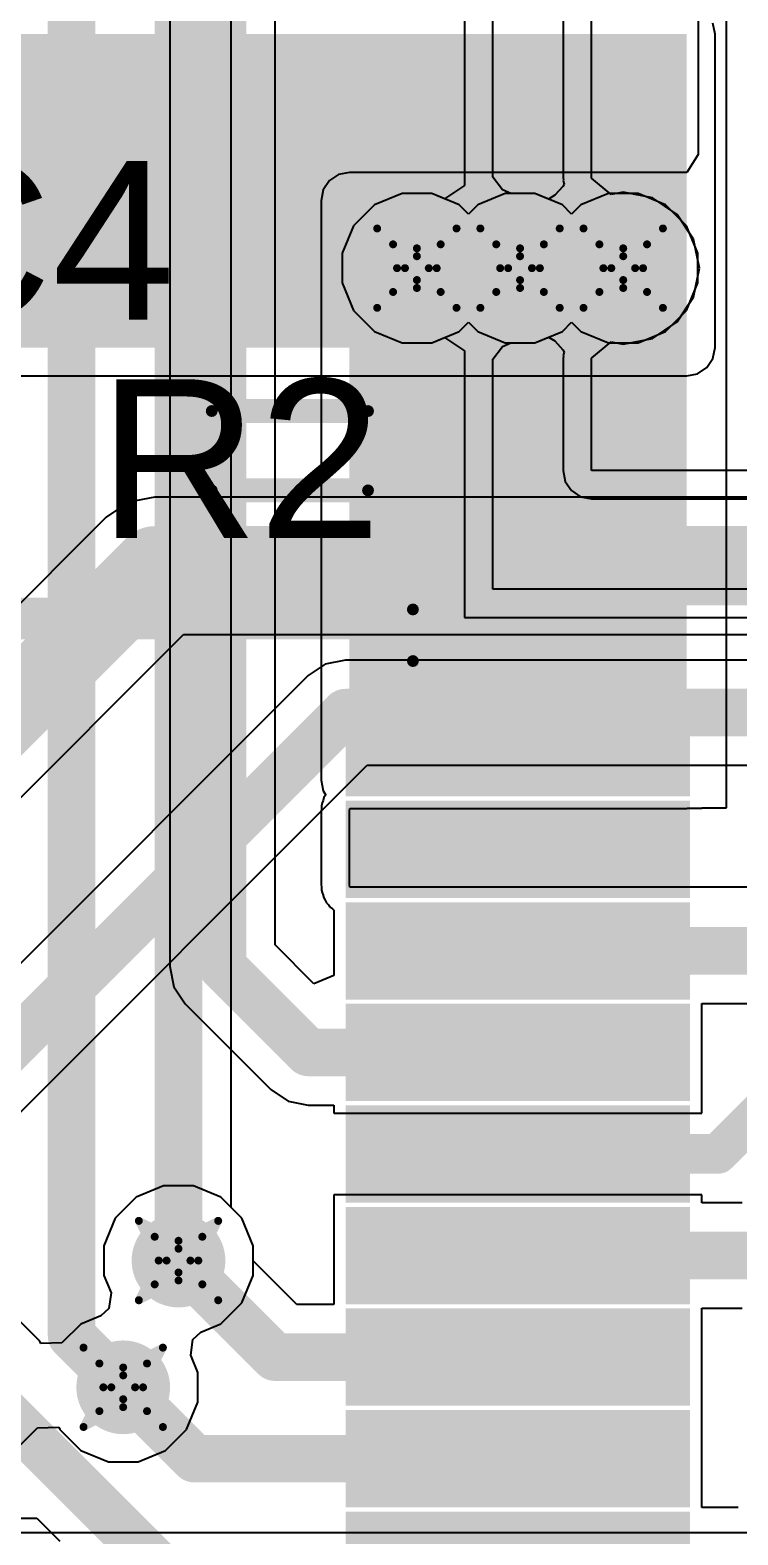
# Model space of a CAD drawing. Header units: inches. Extents: x 0 to 13.9, y -0.2 to 3.4.
# Drawn here: x 2.7245 to 2.9029, y 1.4668 to 1.846 of the extents above; entities that cross this region are included whole.
import ezdxf

# ---------------------------------------------------------------- set-up
doc = ezdxf.new("R2010")
doc.units = ezdxf.units.IN
doc.header["$MEASUREMENT"] = 0
for name, color, linetype in [('Bottom Layer', 5, 'Continuous'), ('Drill Drawing', 1, 'Continuous'), ('Layer 1', 16, 'Continuous'), ('Layer 2', 76, 'Continuous'), ('Mechanical 4', 56, 'Continuous'), ('Pad Holes', 156, 'Continuous'), ('Top Layer', 1, 'Continuous'), ('Top Overlay', 2, 'Continuous'), ('Top Paste', 8, 'Continuous'), ('Top Solder', 216, 'Continuous'), ('Via Holes', 16, 'Continuous')]:
    doc.layers.add(name, color=color, linetype=linetype)
doc.styles.add('Arial', font='', dxfattribs={"height": 0.2})
doc.styles.get('Arial').set_extended_font_data('Arial')

msp = doc.modelspace()

# ---------------------------------------------------------------- hatches: boundary and pattern name
at = {"layer": 'Bottom Layer'}
h = msp.add_hatch(color=5, dxfattribs=at)
edge = h.paths.add_edge_path()
edge.add_arc((2.822, 1.786), 0.01181, 0, 360)
h = msp.add_hatch(color=5, dxfattribs=at)
edge = h.paths.add_edge_path()
edge.add_arc((2.848, 1.786), 0.01181, 0, 360)
h = msp.add_hatch(color=5, dxfattribs=at)
edge = h.paths.add_edge_path()
edge.add_arc((2.874, 1.786), 0.01181, 0, 360)
h = msp.add_hatch(color=5, dxfattribs=at)
edge = h.paths.add_edge_path()
edge.add_arc((2.76193, 1.53594), 0.01181, 0, 360)
h = msp.add_hatch(color=5, dxfattribs=at)
edge = h.paths.add_edge_path()
edge.add_arc((2.748, 1.504), 0.01181, 0, 360)
at = {"layer": 'Layer 1'}
msp.add_hatch(color=16, dxfattribs=at).paths.add_polyline_path([(2.52044, 1.766), (2.89, 1.766), (2.89, 1.845), (2.52044, 1.845)])
h = msp.add_hatch(color=16, dxfattribs=at)
edge = h.paths.add_edge_path()
edge.add_arc((2.822, 1.786), 0.01181, 0, 360)
h = msp.add_hatch(color=16, dxfattribs=at)
edge = h.paths.add_edge_path()
edge.add_arc((2.848, 1.786), 0.01181, 0, 360)
h = msp.add_hatch(color=16, dxfattribs=at)
edge = h.paths.add_edge_path()
edge.add_arc((2.874, 1.786), 0.01181, 0, 360)
h = msp.add_hatch(color=16, dxfattribs=at)
edge = h.paths.add_edge_path()
edge.add_arc((2.76193, 1.53594), 0.01181, 0, 360)
h = msp.add_hatch(color=16, dxfattribs=at)
edge = h.paths.add_edge_path()
edge.add_arc((2.748, 1.504), 0.01181, 0, 360)
at = {"layer": 'Layer 2'}
h = msp.add_hatch(color=76, dxfattribs=at)
edge = h.paths.add_edge_path()
edge.add_arc((2.822, 1.786), 0.01181, 0, 360)
h = msp.add_hatch(color=76, dxfattribs=at)
edge = h.paths.add_edge_path()
edge.add_arc((2.848, 1.786), 0.01181, 0, 360)
h = msp.add_hatch(color=76, dxfattribs=at)
edge = h.paths.add_edge_path()
edge.add_arc((2.874, 1.786), 0.01181, 0, 360)
h = msp.add_hatch(color=76, dxfattribs=at)
edge = h.paths.add_edge_path()
edge.add_arc((2.76193, 1.53594), 0.01181, 0, 360)
h = msp.add_hatch(color=76, dxfattribs=at)
edge = h.paths.add_edge_path()
edge.add_arc((2.748, 1.504), 0.01181, 0, 360)
at = {"layer": 'Mechanical 4'}
h = msp.add_hatch(color=56, dxfattribs=at)
edge = h.paths.add_edge_path()
edge.add_arc((2.77031, 1.75), 0.0015, 0, 360)
h = msp.add_hatch(color=56, dxfattribs=at)
edge = h.paths.add_edge_path()
edge.add_arc((2.80969, 1.75), 0.0015, 0, 360)
h = msp.add_hatch(color=56, dxfattribs=at)
edge = h.paths.add_edge_path()
edge.add_arc((2.77031, 1.73), 0.0015, 0, 360)
h = msp.add_hatch(color=56, dxfattribs=at)
edge = h.paths.add_edge_path()
edge.add_arc((2.80969, 1.73), 0.0015, 0, 360)
h = msp.add_hatch(color=56, dxfattribs=at)
edge = h.paths.add_edge_path()
edge.add_arc((2.821, 1.7), 0.0015, 0, 360)
h = msp.add_hatch(color=56, dxfattribs=at)
edge = h.paths.add_edge_path()
edge.add_arc((2.821, 1.7), 0.0015, 0, 360)
h = msp.add_hatch(color=56, dxfattribs=at)
edge = h.paths.add_edge_path()
edge.add_arc((2.821, 1.687), 0.0015, 0, 360)
at = {"layer": 'Pad Holes'}
h = msp.add_hatch(color=7, dxfattribs=at)
edge = h.paths.add_edge_path()
edge.add_arc((2.77031, 1.75), 0.0015, 0, 360)
h = msp.add_hatch(color=7, dxfattribs=at)
edge = h.paths.add_edge_path()
edge.add_arc((2.80969, 1.75), 0.0015, 0, 360)
h = msp.add_hatch(color=7, dxfattribs=at)
edge = h.paths.add_edge_path()
edge.add_arc((2.77031, 1.73), 0.0015, 0, 360)
h = msp.add_hatch(color=7, dxfattribs=at)
edge = h.paths.add_edge_path()
edge.add_arc((2.80969, 1.73), 0.0015, 0, 360)
h = msp.add_hatch(color=7, dxfattribs=at)
edge = h.paths.add_edge_path()
edge.add_arc((2.821, 1.7), 0.0015, 0, 360)
h = msp.add_hatch(color=7, dxfattribs=at)
edge = h.paths.add_edge_path()
edge.add_arc((2.821, 1.7), 0.0015, 0, 360)
h = msp.add_hatch(color=7, dxfattribs=at)
edge = h.paths.add_edge_path()
edge.add_arc((2.821, 1.687), 0.0015, 0, 360)
at = {"layer": 'Top Layer'}
for points in [[(2.805, 1.657), (2.89, 1.657), (2.89, 1.803), (2.805, 1.803)], [(2.869, 1.7225), (2.869, 1.7475), (2.887, 1.7475), (2.887, 1.7225)], [(2.80807, 1.67343), (2.88681, 1.67343), (2.88681, 1.65689), (2.80807, 1.65689)], [(2.80807, 1.64783), (2.88681, 1.64783), (2.88681, 1.6313), (2.80807, 1.6313)], [(2.80807, 1.62224), (2.88681, 1.62224), (2.88681, 1.60571), (2.80807, 1.60571)], [(2.80807, 1.59665), (2.88681, 1.59665), (2.88681, 1.58012), (2.80807, 1.58012)], [(2.80807, 1.57106), (2.88681, 1.57106), (2.88681, 1.55453), (2.80807, 1.55453)], [(2.80807, 1.54547), (2.88681, 1.54547), (2.88681, 1.52894), (2.80807, 1.52894)], [(2.80807, 1.51988), (2.88681, 1.51988), (2.88681, 1.50335), (2.80807, 1.50335)], [(2.80807, 1.49429), (2.88681, 1.49429), (2.88681, 1.47776), (2.80807, 1.47776)], [(2.80807, 1.4687), (2.88681, 1.4687), (2.88681, 1.45217), (2.80807, 1.45217)]]:
    msp.add_hatch(color=1, dxfattribs=at).paths.add_polyline_path(points)
h = msp.add_hatch(color=1, dxfattribs=at)
edge = h.paths.add_edge_path()
edge.add_arc((2.822, 1.786), 0.01181, 0, 360)
h = msp.add_hatch(color=1, dxfattribs=at)
edge = h.paths.add_edge_path()
edge.add_arc((2.848, 1.786), 0.01181, 0, 360)
h = msp.add_hatch(color=1, dxfattribs=at)
edge = h.paths.add_edge_path()
edge.add_arc((2.874, 1.786), 0.01181, 0, 360)
h = msp.add_hatch(color=1, dxfattribs=at)
edge = h.paths.add_edge_path()
edge.add_arc((2.76193, 1.53594), 0.01181, 0, 360)
h = msp.add_hatch(color=1, dxfattribs=at)
edge = h.paths.add_edge_path()
edge.add_arc((2.748, 1.504), 0.01181, 0, 360)
at = {"layer": 'Top Paste'}
for points in [[(2.869, 1.7225), (2.869, 1.7475), (2.887, 1.7475), (2.887, 1.7225)], [(2.80807, 1.67343), (2.88681, 1.67343), (2.88681, 1.65689), (2.80807, 1.65689)], [(2.80807, 1.64783), (2.88681, 1.64783), (2.88681, 1.6313), (2.80807, 1.6313)], [(2.80807, 1.62224), (2.88681, 1.62224), (2.88681, 1.60571), (2.80807, 1.60571)], [(2.80807, 1.59665), (2.88681, 1.59665), (2.88681, 1.58012), (2.80807, 1.58012)], [(2.80807, 1.57106), (2.88681, 1.57106), (2.88681, 1.55453), (2.80807, 1.55453)], [(2.80807, 1.54547), (2.88681, 1.54547), (2.88681, 1.52894), (2.80807, 1.52894)], [(2.80807, 1.51988), (2.88681, 1.51988), (2.88681, 1.50335), (2.80807, 1.50335)], [(2.80807, 1.49429), (2.88681, 1.49429), (2.88681, 1.47776), (2.80807, 1.47776)], [(2.80807, 1.4687), (2.88681, 1.4687), (2.88681, 1.45217), (2.80807, 1.45217)]]:
    msp.add_hatch(color=8, dxfattribs=at).paths.add_polyline_path(points)
at = {"layer": 'Top Solder'}
for points in [[(2.86664, 1.72014), (2.86664, 1.74986), (2.88936, 1.74986), (2.88936, 1.72014)], [(2.80407, 1.67743), (2.89081, 1.67743), (2.89081, 1.65289), (2.80407, 1.65289)], [(2.80407, 1.65183), (2.89081, 1.65183), (2.89081, 1.6273), (2.80407, 1.6273)], [(2.80407, 1.62624), (2.89081, 1.62624), (2.89081, 1.60171), (2.80407, 1.60171)], [(2.80407, 1.60065), (2.89081, 1.60065), (2.89081, 1.57612), (2.80407, 1.57612)], [(2.80407, 1.57506), (2.89081, 1.57506), (2.89081, 1.55053), (2.80407, 1.55053)], [(2.80407, 1.54947), (2.89081, 1.54947), (2.89081, 1.52494), (2.80407, 1.52494)], [(2.80407, 1.52388), (2.89081, 1.52388), (2.89081, 1.49935), (2.80407, 1.49935)], [(2.80407, 1.49829), (2.89081, 1.49829), (2.89081, 1.47376), (2.80407, 1.47376)], [(2.80407, 1.4727), (2.89081, 1.4727), (2.89081, 1.44817), (2.80407, 1.44817)]]:
    msp.add_hatch(color=216, dxfattribs=at).paths.add_polyline_path(points)
at = {"layer": 'Via Holes'}
h = msp.add_hatch(color=7, dxfattribs=at)
edge = h.paths.add_edge_path()
edge.add_arc((2.822, 1.786), 0.00591, 0, 360)
h = msp.add_hatch(color=7, dxfattribs=at)
edge = h.paths.add_edge_path()
edge.add_arc((2.848, 1.786), 0.00591, 0, 360)
h = msp.add_hatch(color=7, dxfattribs=at)
edge = h.paths.add_edge_path()
edge.add_arc((2.874, 1.786), 0.00591, 0, 360)
h = msp.add_hatch(color=7, dxfattribs=at)
edge = h.paths.add_edge_path()
edge.add_arc((2.76193, 1.53594), 0.00591, 0, 360)
h = msp.add_hatch(color=7, dxfattribs=at)
edge = h.paths.add_edge_path()
edge.add_arc((2.748, 1.504), 0.00591, 0, 360)

# ---------------------------------------------------------------- linework, layer by layer
at = {"layer": 'Bottom Layer'}
for p, q in [((2.77519, 1.54928), (2.77519, 2.09807)), ((2.81134, 1.80195), (2.80605, 1.79666)), ((2.81826, 1.80481), (2.81134, 1.80195)), ((2.82574, 1.80481), (2.81826, 1.80481)), ((2.83266, 1.80195), (2.82574, 1.80481)), ((2.835, 1.7996), (2.83266, 1.80195)), ((2.83734, 1.80195), (2.835, 1.7996)), ((2.84426, 1.80481), (2.83734, 1.80195)), ((2.85174, 1.80481), (2.84426, 1.80481)), ((2.85866, 1.80195), (2.85174, 1.80481)), ((2.861, 1.7996), (2.85866, 1.80195)), ((2.86334, 1.80195), (2.861, 1.7996)), ((2.87026, 1.80481), (2.86334, 1.80195)), ((2.87774, 1.80481), (2.87026, 1.80481)), ((2.88466, 1.80195), (2.87774, 1.80481)), ((2.88995, 1.79666), (2.88466, 1.80195)), ((2.80605, 1.79666), (2.80319, 1.78974)), ((2.89281, 1.78974), (2.88995, 1.79666)), ((2.80319, 1.78974), (2.80319, 1.78226)), ((2.89281, 1.78226), (2.89281, 1.78974)), ((2.80319, 1.78226), (2.80605, 1.77534)), ((2.88995, 1.77534), (2.89281, 1.78226)), ((2.80605, 1.77534), (2.81134, 1.77005)), ((2.88466, 1.77005), (2.88995, 1.77534)), ((2.83266, 1.77005), (2.835, 1.7724)), ((2.835, 1.7724), (2.83734, 1.77005)), ((2.85866, 1.77005), (2.861, 1.7724)), ((2.861, 1.7724), (2.86334, 1.77005)), ((2.81134, 1.77005), (2.81826, 1.76719)), ((2.81826, 1.76719), (2.82574, 1.76719)), ((2.82574, 1.76719), (2.83266, 1.77005)), ((2.83734, 1.77005), (2.84426, 1.76719)), ((2.84426, 1.76719), (2.85174, 1.76719)), ((2.85174, 1.76719), (2.85866, 1.77005)), ((2.86334, 1.77005), (2.87026, 1.76719)), ((2.87026, 1.76719), (2.87774, 1.76719)), ((2.87774, 1.76719), (2.88466, 1.77005)), ((2.77788, 1.54659), (2.77519, 1.54928)), ((2.78075, 1.53968), (2.77788, 1.54659)), ((2.78075, 1.53219), (2.78075, 1.53968)), ((2.77788, 1.52528), (2.78075, 1.53219)), ((2.77259, 1.51999), (2.77788, 1.52528)), ((2.76553, 1.51607), (2.7676, 1.51792)), ((2.7676, 1.51792), (2.77259, 1.51999)), ((2.765, 1.51212), (2.76553, 1.51607)), ((2.76681, 1.50774), (2.765, 1.51212)), ((2.76681, 1.50026), (2.76681, 1.50774)), ((2.76395, 1.49334), (2.76681, 1.50026)), ((2.72644, 1.49383), (2.73179, 1.49397)), ((2.73179, 1.49397), (2.73205, 1.49334)), ((2.72166, 1.48905), (2.72644, 1.49383)), ((2.73205, 1.49334), (2.73734, 1.48805)), ((2.75866, 1.48805), (2.76395, 1.49334)), ((2.73734, 1.48805), (2.74426, 1.48519)), ((2.75174, 1.48519), (2.75866, 1.48805)), ((2.74426, 1.48519), (2.75174, 1.48519)), ((3.37282, 1.46733), (2.64401, 1.46733))]:
    msp.add_line(p, q, dxfattribs=at)
for points in [[(2.76193, 1.53594, 0.012, 0.012, 0), (2.76193, 2.09807, 0.012, 0.012, 0)], [(2.735, 1.517, 0.012, 0.012, 0), (2.735, 1.894, 0.012, 0.012, 0)], [(2.735, 1.517, 0.012, 0.012, 0), (2.748, 1.504, 0.012, 0.012, 0)]]:
    msp.add_lwpolyline(points, format="xyseb", dxfattribs=at)
for points in [[(2.75894, 1.53594, 0.006, 0.006, 1), (2.76493, 1.53594, 0.006, 0.006, 1)], [(2.732, 1.517, 0.006, 0.006, 1), (2.738, 1.517, 0.006, 0.006, 1)], [(2.732, 1.517, 0.006, 0.006, 1), (2.738, 1.517, 0.006, 0.006, 1)], [(2.745, 1.504, 0.006, 0.006, 1), (2.751, 1.504, 0.006, 0.006, 1)]]:
    msp.add_lwpolyline(points, format="xyseb", close=True, dxfattribs=at)
at = {"layer": 'Drill Drawing'}
for points in [[(2.812, 1.796, 0.002, 0.002, 0), (2.822, 1.791, 0.002, 0.002, 0)], [(2.812, 1.796, 0.002, 0.002, 0), (2.817, 1.786, 0.002, 0.002, 0)], [(2.822, 1.791, 0.002, 0.002, 0), (2.832, 1.796, 0.002, 0.002, 0)], [(2.827, 1.786, 0.002, 0.002, 0), (2.832, 1.796, 0.002, 0.002, 0)], [(2.838, 1.796, 0.002, 0.002, 0), (2.848, 1.791, 0.002, 0.002, 0)], [(2.838, 1.796, 0.002, 0.002, 0), (2.843, 1.786, 0.002, 0.002, 0)], [(2.848, 1.791, 0.002, 0.002, 0), (2.858, 1.796, 0.002, 0.002, 0)], [(2.853, 1.786, 0.002, 0.002, 0), (2.858, 1.796, 0.002, 0.002, 0)], [(2.864, 1.796, 0.002, 0.002, 0), (2.874, 1.791, 0.002, 0.002, 0)], [(2.864, 1.796, 0.002, 0.002, 0), (2.869, 1.786, 0.002, 0.002, 0)], [(2.874, 1.791, 0.002, 0.002, 0), (2.884, 1.796, 0.002, 0.002, 0)], [(2.879, 1.786, 0.002, 0.002, 0), (2.884, 1.796, 0.002, 0.002, 0)], [(2.816, 1.792, 0.002, 0.002, 0), (2.822, 1.789, 0.002, 0.002, 0)], [(2.816, 1.792, 0.002, 0.002, 0), (2.819, 1.786, 0.002, 0.002, 0)], [(2.822, 1.789, 0.002, 0.002, 0), (2.828, 1.792, 0.002, 0.002, 0)], [(2.825, 1.786, 0.002, 0.002, 0), (2.828, 1.792, 0.002, 0.002, 0)], [(2.842, 1.792, 0.002, 0.002, 0), (2.848, 1.789, 0.002, 0.002, 0)], [(2.842, 1.792, 0.002, 0.002, 0), (2.845, 1.786, 0.002, 0.002, 0)], [(2.848, 1.789, 0.002, 0.002, 0), (2.854, 1.792, 0.002, 0.002, 0)], [(2.851, 1.786, 0.002, 0.002, 0), (2.854, 1.792, 0.002, 0.002, 0)], [(2.868, 1.792, 0.002, 0.002, 0), (2.874, 1.789, 0.002, 0.002, 0)], [(2.868, 1.792, 0.002, 0.002, 0), (2.871, 1.786, 0.002, 0.002, 0)], [(2.874, 1.789, 0.002, 0.002, 0), (2.88, 1.792, 0.002, 0.002, 0)], [(2.877, 1.786, 0.002, 0.002, 0), (2.88, 1.792, 0.002, 0.002, 0)], [(2.812, 1.776, 0.002, 0.002, 0), (2.817, 1.786, 0.002, 0.002, 0)], [(2.816, 1.78, 0.002, 0.002, 0), (2.819, 1.786, 0.002, 0.002, 0)], [(2.825, 1.786, 0.002, 0.002, 0), (2.828, 1.78, 0.002, 0.002, 0)], [(2.827, 1.786, 0.002, 0.002, 0), (2.832, 1.776, 0.002, 0.002, 0)], [(2.838, 1.776, 0.002, 0.002, 0), (2.843, 1.786, 0.002, 0.002, 0)], [(2.842, 1.78, 0.002, 0.002, 0), (2.845, 1.786, 0.002, 0.002, 0)], [(2.851, 1.786, 0.002, 0.002, 0), (2.854, 1.78, 0.002, 0.002, 0)], [(2.853, 1.786, 0.002, 0.002, 0), (2.858, 1.776, 0.002, 0.002, 0)], [(2.864, 1.776, 0.002, 0.002, 0), (2.869, 1.786, 0.002, 0.002, 0)], [(2.868, 1.78, 0.002, 0.002, 0), (2.871, 1.786, 0.002, 0.002, 0)], [(2.877, 1.786, 0.002, 0.002, 0), (2.88, 1.78, 0.002, 0.002, 0)], [(2.879, 1.786, 0.002, 0.002, 0), (2.884, 1.776, 0.002, 0.002, 0)], [(2.816, 1.78, 0.002, 0.002, 0), (2.822, 1.783, 0.002, 0.002, 0)], [(2.822, 1.783, 0.002, 0.002, 0), (2.828, 1.78, 0.002, 0.002, 0)], [(2.842, 1.78, 0.002, 0.002, 0), (2.848, 1.783, 0.002, 0.002, 0)], [(2.848, 1.783, 0.002, 0.002, 0), (2.854, 1.78, 0.002, 0.002, 0)], [(2.868, 1.78, 0.002, 0.002, 0), (2.874, 1.783, 0.002, 0.002, 0)], [(2.874, 1.783, 0.002, 0.002, 0), (2.88, 1.78, 0.002, 0.002, 0)], [(2.812, 1.776, 0.002, 0.002, 0), (2.822, 1.781, 0.002, 0.002, 0)], [(2.822, 1.781, 0.002, 0.002, 0), (2.832, 1.776, 0.002, 0.002, 0)], [(2.838, 1.776, 0.002, 0.002, 0), (2.848, 1.781, 0.002, 0.002, 0)], [(2.848, 1.781, 0.002, 0.002, 0), (2.858, 1.776, 0.002, 0.002, 0)], [(2.864, 1.776, 0.002, 0.002, 0), (2.874, 1.781, 0.002, 0.002, 0)], [(2.874, 1.781, 0.002, 0.002, 0), (2.884, 1.776, 0.002, 0.002, 0)], [(2.75194, 1.54594, 0.002, 0.002, 0), (2.76193, 1.54093, 0.002, 0.002, 0)], [(2.75194, 1.54594, 0.002, 0.002, 0), (2.75693, 1.53594, 0.002, 0.002, 0)], [(2.76193, 1.54093, 0.002, 0.002, 0), (2.77194, 1.54594, 0.002, 0.002, 0)], [(2.76694, 1.53594, 0.002, 0.002, 0), (2.77194, 1.54594, 0.002, 0.002, 0)], [(2.75594, 1.54194, 0.002, 0.002, 0), (2.76193, 1.53893, 0.002, 0.002, 0)], [(2.75594, 1.54194, 0.002, 0.002, 0), (2.75894, 1.53594, 0.002, 0.002, 0)], [(2.76193, 1.53893, 0.002, 0.002, 0), (2.76794, 1.54194, 0.002, 0.002, 0)], [(2.76493, 1.53594, 0.002, 0.002, 0), (2.76794, 1.54194, 0.002, 0.002, 0)], [(2.75194, 1.52594, 0.002, 0.002, 0), (2.75693, 1.53594, 0.002, 0.002, 0)], [(2.75594, 1.52994, 0.002, 0.002, 0), (2.75894, 1.53594, 0.002, 0.002, 0)], [(2.76493, 1.53594, 0.002, 0.002, 0), (2.76794, 1.52994, 0.002, 0.002, 0)], [(2.76694, 1.53594, 0.002, 0.002, 0), (2.77194, 1.52594, 0.002, 0.002, 0)], [(2.75194, 1.52594, 0.002, 0.002, 0), (2.76193, 1.53093, 0.002, 0.002, 0)], [(2.75594, 1.52994, 0.002, 0.002, 0), (2.76193, 1.53293, 0.002, 0.002, 0)], [(2.76193, 1.53293, 0.002, 0.002, 0), (2.76794, 1.52994, 0.002, 0.002, 0)], [(2.76193, 1.53093, 0.002, 0.002, 0), (2.77194, 1.52594, 0.002, 0.002, 0)], [(2.738, 1.514, 0.002, 0.002, 0), (2.748, 1.509, 0.002, 0.002, 0)], [(2.738, 1.514, 0.002, 0.002, 0), (2.743, 1.504, 0.002, 0.002, 0)], [(2.748, 1.509, 0.002, 0.002, 0), (2.758, 1.514, 0.002, 0.002, 0)], [(2.753, 1.504, 0.002, 0.002, 0), (2.758, 1.514, 0.002, 0.002, 0)], [(2.742, 1.51, 0.002, 0.002, 0), (2.748, 1.507, 0.002, 0.002, 0)], [(2.742, 1.51, 0.002, 0.002, 0), (2.745, 1.504, 0.002, 0.002, 0)], [(2.748, 1.507, 0.002, 0.002, 0), (2.754, 1.51, 0.002, 0.002, 0)], [(2.751, 1.504, 0.002, 0.002, 0), (2.754, 1.51, 0.002, 0.002, 0)], [(2.738, 1.494, 0.002, 0.002, 0), (2.743, 1.504, 0.002, 0.002, 0)], [(2.742, 1.498, 0.002, 0.002, 0), (2.745, 1.504, 0.002, 0.002, 0)], [(2.742, 1.498, 0.002, 0.002, 0), (2.748, 1.501, 0.002, 0.002, 0)], [(2.748, 1.501, 0.002, 0.002, 0), (2.754, 1.498, 0.002, 0.002, 0)], [(2.751, 1.504, 0.002, 0.002, 0), (2.754, 1.498, 0.002, 0.002, 0)], [(2.753, 1.504, 0.002, 0.002, 0), (2.758, 1.494, 0.002, 0.002, 0)], [(2.738, 1.494, 0.002, 0.002, 0), (2.748, 1.499, 0.002, 0.002, 0)], [(2.748, 1.499, 0.002, 0.002, 0), (2.758, 1.494, 0.002, 0.002, 0)]]:
    msp.add_lwpolyline(points, format="xyseb", dxfattribs=at)
for points in [[(2.8115, 1.796, 0.001, 0.001, 1), (2.8125, 1.796, 0.001, 0.001, 1)], [(2.8115, 1.796, 0.001, 0.001, 1), (2.8125, 1.796, 0.001, 0.001, 1)], [(2.8315, 1.796, 0.001, 0.001, 1), (2.8325, 1.796, 0.001, 0.001, 1)], [(2.8315, 1.796, 0.001, 0.001, 1), (2.8325, 1.796, 0.001, 0.001, 1)], [(2.8375, 1.796, 0.001, 0.001, 1), (2.8385, 1.796, 0.001, 0.001, 1)], [(2.8375, 1.796, 0.001, 0.001, 1), (2.8385, 1.796, 0.001, 0.001, 1)], [(2.8575, 1.796, 0.001, 0.001, 1), (2.8585, 1.796, 0.001, 0.001, 1)], [(2.8575, 1.796, 0.001, 0.001, 1), (2.8585, 1.796, 0.001, 0.001, 1)], [(2.8635, 1.796, 0.001, 0.001, 1), (2.8645, 1.796, 0.001, 0.001, 1)], [(2.8635, 1.796, 0.001, 0.001, 1), (2.8645, 1.796, 0.001, 0.001, 1)], [(2.8835, 1.796, 0.001, 0.001, 1), (2.8845, 1.796, 0.001, 0.001, 1)], [(2.8835, 1.796, 0.001, 0.001, 1), (2.8845, 1.796, 0.001, 0.001, 1)], [(2.8155, 1.792, 0.001, 0.001, 1), (2.8165, 1.792, 0.001, 0.001, 1)], [(2.8155, 1.792, 0.001, 0.001, 1), (2.8165, 1.792, 0.001, 0.001, 1)], [(2.8215, 1.791, 0.001, 0.001, 1), (2.8225, 1.791, 0.001, 0.001, 1)], [(2.8215, 1.791, 0.001, 0.001, 1), (2.8225, 1.791, 0.001, 0.001, 1)], [(2.8215, 1.789, 0.001, 0.001, 1), (2.8225, 1.789, 0.001, 0.001, 1)], [(2.8215, 1.789, 0.001, 0.001, 1), (2.8225, 1.789, 0.001, 0.001, 1)], [(2.8275, 1.792, 0.001, 0.001, 1), (2.8285, 1.792, 0.001, 0.001, 1)], [(2.8275, 1.792, 0.001, 0.001, 1), (2.8285, 1.792, 0.001, 0.001, 1)], [(2.8415, 1.792, 0.001, 0.001, 1), (2.8425, 1.792, 0.001, 0.001, 1)], [(2.8415, 1.792, 0.001, 0.001, 1), (2.8425, 1.792, 0.001, 0.001, 1)], [(2.8475, 1.791, 0.001, 0.001, 1), (2.8485, 1.791, 0.001, 0.001, 1)], [(2.8475, 1.791, 0.001, 0.001, 1), (2.8485, 1.791, 0.001, 0.001, 1)], [(2.8475, 1.789, 0.001, 0.001, 1), (2.8485, 1.789, 0.001, 0.001, 1)], [(2.8475, 1.789, 0.001, 0.001, 1), (2.8485, 1.789, 0.001, 0.001, 1)], [(2.8535, 1.792, 0.001, 0.001, 1), (2.8545, 1.792, 0.001, 0.001, 1)], [(2.8535, 1.792, 0.001, 0.001, 1), (2.8545, 1.792, 0.001, 0.001, 1)], [(2.8675, 1.792, 0.001, 0.001, 1), (2.8685, 1.792, 0.001, 0.001, 1)], [(2.8675, 1.792, 0.001, 0.001, 1), (2.8685, 1.792, 0.001, 0.001, 1)], [(2.8735, 1.791, 0.001, 0.001, 1), (2.8745, 1.791, 0.001, 0.001, 1)], [(2.8735, 1.791, 0.001, 0.001, 1), (2.8745, 1.791, 0.001, 0.001, 1)], [(2.8735, 1.789, 0.001, 0.001, 1), (2.8745, 1.789, 0.001, 0.001, 1)], [(2.8735, 1.789, 0.001, 0.001, 1), (2.8745, 1.789, 0.001, 0.001, 1)], [(2.8795, 1.792, 0.001, 0.001, 1), (2.8805, 1.792, 0.001, 0.001, 1)], [(2.8795, 1.792, 0.001, 0.001, 1), (2.8805, 1.792, 0.001, 0.001, 1)], [(2.8165, 1.786, 0.001, 0.001, 1), (2.8175, 1.786, 0.001, 0.001, 1)], [(2.8165, 1.786, 0.001, 0.001, 1), (2.8175, 1.786, 0.001, 0.001, 1)], [(2.8185, 1.786, 0.001, 0.001, 1), (2.8195, 1.786, 0.001, 0.001, 1)], [(2.8185, 1.786, 0.001, 0.001, 1), (2.8195, 1.786, 0.001, 0.001, 1)], [(2.8245, 1.786, 0.001, 0.001, 1), (2.8255, 1.786, 0.001, 0.001, 1)], [(2.8245, 1.786, 0.001, 0.001, 1), (2.8255, 1.786, 0.001, 0.001, 1)], [(2.8265, 1.786, 0.001, 0.001, 1), (2.8275, 1.786, 0.001, 0.001, 1)], [(2.8265, 1.786, 0.001, 0.001, 1), (2.8275, 1.786, 0.001, 0.001, 1)], [(2.8425, 1.786, 0.001, 0.001, 1), (2.8435, 1.786, 0.001, 0.001, 1)], [(2.8425, 1.786, 0.001, 0.001, 1), (2.8435, 1.786, 0.001, 0.001, 1)], [(2.8445, 1.786, 0.001, 0.001, 1), (2.8455, 1.786, 0.001, 0.001, 1)], [(2.8445, 1.786, 0.001, 0.001, 1), (2.8455, 1.786, 0.001, 0.001, 1)], [(2.8505, 1.786, 0.001, 0.001, 1), (2.8515, 1.786, 0.001, 0.001, 1)], [(2.8505, 1.786, 0.001, 0.001, 1), (2.8515, 1.786, 0.001, 0.001, 1)], [(2.8525, 1.786, 0.001, 0.001, 1), (2.8535, 1.786, 0.001, 0.001, 1)], [(2.8525, 1.786, 0.001, 0.001, 1), (2.8535, 1.786, 0.001, 0.001, 1)], [(2.8685, 1.786, 0.001, 0.001, 1), (2.8695, 1.786, 0.001, 0.001, 1)], [(2.8685, 1.786, 0.001, 0.001, 1), (2.8695, 1.786, 0.001, 0.001, 1)], [(2.8705, 1.786, 0.001, 0.001, 1), (2.8715, 1.786, 0.001, 0.001, 1)], [(2.8705, 1.786, 0.001, 0.001, 1), (2.8715, 1.786, 0.001, 0.001, 1)], [(2.8765, 1.786, 0.001, 0.001, 1), (2.8775, 1.786, 0.001, 0.001, 1)], [(2.8765, 1.786, 0.001, 0.001, 1), (2.8775, 1.786, 0.001, 0.001, 1)], [(2.8785, 1.786, 0.001, 0.001, 1), (2.8795, 1.786, 0.001, 0.001, 1)], [(2.8785, 1.786, 0.001, 0.001, 1), (2.8795, 1.786, 0.001, 0.001, 1)], [(2.8215, 1.783, 0.001, 0.001, 1), (2.8225, 1.783, 0.001, 0.001, 1)], [(2.8215, 1.783, 0.001, 0.001, 1), (2.8225, 1.783, 0.001, 0.001, 1)], [(2.8475, 1.783, 0.001, 0.001, 1), (2.8485, 1.783, 0.001, 0.001, 1)], [(2.8475, 1.783, 0.001, 0.001, 1), (2.8485, 1.783, 0.001, 0.001, 1)], [(2.8735, 1.783, 0.001, 0.001, 1), (2.8745, 1.783, 0.001, 0.001, 1)], [(2.8735, 1.783, 0.001, 0.001, 1), (2.8745, 1.783, 0.001, 0.001, 1)], [(2.8155, 1.78, 0.001, 0.001, 1), (2.8165, 1.78, 0.001, 0.001, 1)], [(2.8155, 1.78, 0.001, 0.001, 1), (2.8165, 1.78, 0.001, 0.001, 1)], [(2.8215, 1.781, 0.001, 0.001, 1), (2.8225, 1.781, 0.001, 0.001, 1)], [(2.8215, 1.781, 0.001, 0.001, 1), (2.8225, 1.781, 0.001, 0.001, 1)], [(2.8275, 1.78, 0.001, 0.001, 1), (2.8285, 1.78, 0.001, 0.001, 1)], [(2.8275, 1.78, 0.001, 0.001, 1), (2.8285, 1.78, 0.001, 0.001, 1)], [(2.8415, 1.78, 0.001, 0.001, 1), (2.8425, 1.78, 0.001, 0.001, 1)], [(2.8415, 1.78, 0.001, 0.001, 1), (2.8425, 1.78, 0.001, 0.001, 1)], [(2.8475, 1.781, 0.001, 0.001, 1), (2.8485, 1.781, 0.001, 0.001, 1)], [(2.8475, 1.781, 0.001, 0.001, 1), (2.8485, 1.781, 0.001, 0.001, 1)], [(2.8535, 1.78, 0.001, 0.001, 1), (2.8545, 1.78, 0.001, 0.001, 1)], [(2.8535, 1.78, 0.001, 0.001, 1), (2.8545, 1.78, 0.001, 0.001, 1)], [(2.8675, 1.78, 0.001, 0.001, 1), (2.8685, 1.78, 0.001, 0.001, 1)], [(2.8675, 1.78, 0.001, 0.001, 1), (2.8685, 1.78, 0.001, 0.001, 1)], [(2.8735, 1.781, 0.001, 0.001, 1), (2.8745, 1.781, 0.001, 0.001, 1)], [(2.8735, 1.781, 0.001, 0.001, 1), (2.8745, 1.781, 0.001, 0.001, 1)], [(2.8795, 1.78, 0.001, 0.001, 1), (2.8805, 1.78, 0.001, 0.001, 1)], [(2.8795, 1.78, 0.001, 0.001, 1), (2.8805, 1.78, 0.001, 0.001, 1)], [(2.8115, 1.776, 0.001, 0.001, 1), (2.8125, 1.776, 0.001, 0.001, 1)], [(2.8115, 1.776, 0.001, 0.001, 1), (2.8125, 1.776, 0.001, 0.001, 1)], [(2.8315, 1.776, 0.001, 0.001, 1), (2.8325, 1.776, 0.001, 0.001, 1)], [(2.8315, 1.776, 0.001, 0.001, 1), (2.8325, 1.776, 0.001, 0.001, 1)], [(2.8375, 1.776, 0.001, 0.001, 1), (2.8385, 1.776, 0.001, 0.001, 1)], [(2.8375, 1.776, 0.001, 0.001, 1), (2.8385, 1.776, 0.001, 0.001, 1)], [(2.8575, 1.776, 0.001, 0.001, 1), (2.8585, 1.776, 0.001, 0.001, 1)], [(2.8575, 1.776, 0.001, 0.001, 1), (2.8585, 1.776, 0.001, 0.001, 1)], [(2.8635, 1.776, 0.001, 0.001, 1), (2.8645, 1.776, 0.001, 0.001, 1)], [(2.8635, 1.776, 0.001, 0.001, 1), (2.8645, 1.776, 0.001, 0.001, 1)], [(2.8835, 1.776, 0.001, 0.001, 1), (2.8845, 1.776, 0.001, 0.001, 1)], [(2.8835, 1.776, 0.001, 0.001, 1), (2.8845, 1.776, 0.001, 0.001, 1)], [(2.75143, 1.54594, 0.001, 0.001, 1), (2.75244, 1.54594, 0.001, 0.001, 1)], [(2.75143, 1.54594, 0.001, 0.001, 1), (2.75244, 1.54594, 0.001, 0.001, 1)], [(2.77143, 1.54594, 0.001, 0.001, 1), (2.77244, 1.54594, 0.001, 0.001, 1)], [(2.77143, 1.54594, 0.001, 0.001, 1), (2.77244, 1.54594, 0.001, 0.001, 1)], [(2.75543, 1.54194, 0.001, 0.001, 1), (2.75644, 1.54194, 0.001, 0.001, 1)], [(2.75543, 1.54194, 0.001, 0.001, 1), (2.75644, 1.54194, 0.001, 0.001, 1)], [(2.76144, 1.54093, 0.001, 0.001, 1), (2.76243, 1.54093, 0.001, 0.001, 1)], [(2.76144, 1.54093, 0.001, 0.001, 1), (2.76243, 1.54093, 0.001, 0.001, 1)], [(2.76144, 1.53893, 0.001, 0.001, 1), (2.76243, 1.53893, 0.001, 0.001, 1)], [(2.76144, 1.53893, 0.001, 0.001, 1), (2.76243, 1.53893, 0.001, 0.001, 1)], [(2.76743, 1.54194, 0.001, 0.001, 1), (2.76844, 1.54194, 0.001, 0.001, 1)], [(2.76743, 1.54194, 0.001, 0.001, 1), (2.76844, 1.54194, 0.001, 0.001, 1)], [(2.75644, 1.53594, 0.001, 0.001, 1), (2.75744, 1.53594, 0.001, 0.001, 1)], [(2.75644, 1.53594, 0.001, 0.001, 1), (2.75744, 1.53594, 0.001, 0.001, 1)], [(2.75843, 1.53594, 0.001, 0.001, 1), (2.75943, 1.53594, 0.001, 0.001, 1)], [(2.75843, 1.53594, 0.001, 0.001, 1), (2.75943, 1.53594, 0.001, 0.001, 1)], [(2.76444, 1.53594, 0.001, 0.001, 1), (2.76544, 1.53594, 0.001, 0.001, 1)], [(2.76444, 1.53594, 0.001, 0.001, 1), (2.76544, 1.53594, 0.001, 0.001, 1)], [(2.76643, 1.53594, 0.001, 0.001, 1), (2.76743, 1.53594, 0.001, 0.001, 1)], [(2.76643, 1.53594, 0.001, 0.001, 1), (2.76743, 1.53594, 0.001, 0.001, 1)], [(2.76144, 1.53293, 0.001, 0.001, 1), (2.76243, 1.53293, 0.001, 0.001, 1)], [(2.76144, 1.53293, 0.001, 0.001, 1), (2.76243, 1.53293, 0.001, 0.001, 1)], [(2.76144, 1.53093, 0.001, 0.001, 1), (2.76243, 1.53093, 0.001, 0.001, 1)], [(2.76144, 1.53093, 0.001, 0.001, 1), (2.76243, 1.53093, 0.001, 0.001, 1)], [(2.75543, 1.52994, 0.001, 0.001, 1), (2.75644, 1.52994, 0.001, 0.001, 1)], [(2.75543, 1.52994, 0.001, 0.001, 1), (2.75644, 1.52994, 0.001, 0.001, 1)], [(2.76743, 1.52994, 0.001, 0.001, 1), (2.76844, 1.52994, 0.001, 0.001, 1)], [(2.76743, 1.52994, 0.001, 0.001, 1), (2.76844, 1.52994, 0.001, 0.001, 1)], [(2.75143, 1.52594, 0.001, 0.001, 1), (2.75244, 1.52594, 0.001, 0.001, 1)], [(2.75143, 1.52594, 0.001, 0.001, 1), (2.75244, 1.52594, 0.001, 0.001, 1)], [(2.77143, 1.52594, 0.001, 0.001, 1), (2.77244, 1.52594, 0.001, 0.001, 1)], [(2.77143, 1.52594, 0.001, 0.001, 1), (2.77244, 1.52594, 0.001, 0.001, 1)], [(2.7375, 1.514, 0.001, 0.001, 1), (2.7385, 1.514, 0.001, 0.001, 1)], [(2.7375, 1.514, 0.001, 0.001, 1), (2.7385, 1.514, 0.001, 0.001, 1)], [(2.7575, 1.514, 0.001, 0.001, 1), (2.7585, 1.514, 0.001, 0.001, 1)], [(2.7575, 1.514, 0.001, 0.001, 1), (2.7585, 1.514, 0.001, 0.001, 1)], [(2.7415, 1.51, 0.001, 0.001, 1), (2.7425, 1.51, 0.001, 0.001, 1)], [(2.7415, 1.51, 0.001, 0.001, 1), (2.7425, 1.51, 0.001, 0.001, 1)], [(2.7475, 1.509, 0.001, 0.001, 1), (2.7485, 1.509, 0.001, 0.001, 1)], [(2.7475, 1.509, 0.001, 0.001, 1), (2.7485, 1.509, 0.001, 0.001, 1)], [(2.7535, 1.51, 0.001, 0.001, 1), (2.7545, 1.51, 0.001, 0.001, 1)], [(2.7535, 1.51, 0.001, 0.001, 1), (2.7545, 1.51, 0.001, 0.001, 1)], [(2.7475, 1.507, 0.001, 0.001, 1), (2.7485, 1.507, 0.001, 0.001, 1)], [(2.7475, 1.507, 0.001, 0.001, 1), (2.7485, 1.507, 0.001, 0.001, 1)], [(2.7425, 1.504, 0.001, 0.001, 1), (2.7435, 1.504, 0.001, 0.001, 1)], [(2.7425, 1.504, 0.001, 0.001, 1), (2.7435, 1.504, 0.001, 0.001, 1)], [(2.7445, 1.504, 0.001, 0.001, 1), (2.7455, 1.504, 0.001, 0.001, 1)], [(2.7445, 1.504, 0.001, 0.001, 1), (2.7455, 1.504, 0.001, 0.001, 1)], [(2.7475, 1.501, 0.001, 0.001, 1), (2.7485, 1.501, 0.001, 0.001, 1)], [(2.7475, 1.501, 0.001, 0.001, 1), (2.7485, 1.501, 0.001, 0.001, 1)], [(2.7505, 1.504, 0.001, 0.001, 1), (2.7515, 1.504, 0.001, 0.001, 1)], [(2.7505, 1.504, 0.001, 0.001, 1), (2.7515, 1.504, 0.001, 0.001, 1)], [(2.7525, 1.504, 0.001, 0.001, 1), (2.7535, 1.504, 0.001, 0.001, 1)], [(2.7525, 1.504, 0.001, 0.001, 1), (2.7535, 1.504, 0.001, 0.001, 1)], [(2.7415, 1.498, 0.001, 0.001, 1), (2.7425, 1.498, 0.001, 0.001, 1)], [(2.7415, 1.498, 0.001, 0.001, 1), (2.7425, 1.498, 0.001, 0.001, 1)], [(2.7475, 1.499, 0.001, 0.001, 1), (2.7485, 1.499, 0.001, 0.001, 1)], [(2.7475, 1.499, 0.001, 0.001, 1), (2.7485, 1.499, 0.001, 0.001, 1)], [(2.7535, 1.498, 0.001, 0.001, 1), (2.7545, 1.498, 0.001, 0.001, 1)], [(2.7535, 1.498, 0.001, 0.001, 1), (2.7545, 1.498, 0.001, 0.001, 1)], [(2.7375, 1.494, 0.001, 0.001, 1), (2.7385, 1.494, 0.001, 0.001, 1)], [(2.7375, 1.494, 0.001, 0.001, 1), (2.7385, 1.494, 0.001, 0.001, 1)], [(2.7575, 1.494, 0.001, 0.001, 1), (2.7585, 1.494, 0.001, 0.001, 1)], [(2.7575, 1.494, 0.001, 0.001, 1), (2.7585, 1.494, 0.001, 0.001, 1)]]:
    msp.add_lwpolyline(points, format="xyseb", close=True, dxfattribs=at)
at = {"layer": 'Layer 1'}
for p, q in [((2.89714, 1.845), (2.89659, 1.84773)), ((2.89714, 1.766), (2.89714, 1.845)), ((2.89505, 1.76095), (2.89659, 1.76327)), ((2.89659, 1.76327), (2.89714, 1.766)), ((2.89, 1.75886), (2.89273, 1.75941)), ((2.89273, 1.75941), (2.89505, 1.76095)), ((2.52044, 1.75886), (2.89, 1.75886)), ((2.74937, 1.72701), (2.74374, 1.72326)), ((2.756, 1.72833), (2.74937, 1.72701)), ((3.12182, 1.72833), (2.756, 1.72833)), ((2.756, 1.72833), (2.756, 1.72833)), ((2.74374, 1.72326), (2.67091, 1.65043)), ((2.69543, 1.62591), (2.76318, 1.69367)), ((2.76318, 1.69367), (3.129, 1.69367)), ((2.79893, 1.68625), (2.79463, 1.68337)), ((2.804, 1.68725), (2.79893, 1.68625)), ((3.70551, 1.68725), (2.804, 1.68725)), ((2.79463, 1.68337), (2.66707, 1.55581)), ((2.68581, 1.53707), (2.80949, 1.66075)), ((2.80949, 1.66075), (3.711, 1.66075)), ((2.75819, 1.55475), (2.75128, 1.55188)), ((2.76568, 1.55475), (2.75819, 1.55475)), ((2.77259, 1.55188), (2.76568, 1.55475)), ((2.75128, 1.55188), (2.74599, 1.54659)), ((2.77788, 1.54659), (2.77259, 1.55188)), ((2.74599, 1.54659), (2.74312, 1.53968)), ((2.78075, 1.53968), (2.77788, 1.54659)), ((2.74312, 1.53968), (2.74312, 1.53219)), ((2.78075, 1.53219), (2.78075, 1.53968)), ((2.74312, 1.53219), (2.74494, 1.52781)), ((2.77788, 1.52528), (2.78075, 1.53219)), ((2.74494, 1.52781), (2.7444, 1.52386)), ((2.77259, 1.51999), (2.77788, 1.52528)), ((2.72695, 1.51566), (2.72166, 1.52095)), ((2.74234, 1.52202), (2.73734, 1.51995)), ((2.7444, 1.52386), (2.74234, 1.52202)), ((2.73734, 1.51995), (2.73256, 1.51517)), ((2.76553, 1.51607), (2.7676, 1.51792)), ((2.7676, 1.51792), (2.77259, 1.51999)), ((2.72721, 1.51503), (2.72695, 1.51566)), ((2.73256, 1.51517), (2.72721, 1.51503)), ((2.765, 1.51212), (2.76553, 1.51607)), ((2.76681, 1.50774), (2.765, 1.51212)), ((2.76681, 1.50026), (2.76681, 1.50774)), ((2.76395, 1.49334), (2.76681, 1.50026)), ((2.72644, 1.49383), (2.73179, 1.49397)), ((2.73179, 1.49397), (2.73205, 1.49334)), ((2.72166, 1.48905), (2.72644, 1.49383)), ((2.73205, 1.49334), (2.73734, 1.48805)), ((2.75866, 1.48805), (2.76395, 1.49334)), ((2.73734, 1.48805), (2.74426, 1.48519)), ((2.75174, 1.48519), (2.75866, 1.48805)), ((2.74426, 1.48519), (2.75174, 1.48519))]:
    msp.add_line(p, q, dxfattribs=at)
for points in [[(2.678, 1.633, 0.02, 0.02, 0), (2.756, 1.711, 0.02, 0.02, 0)], [(2.756, 1.711, 0.02, 0.02, 0), (3.129, 1.711, 0.02, 0.02, 0)], [(2.667, 1.537, 0.012, 0.012, 0), (2.804, 1.674, 0.012, 0.012, 0)], [(2.804, 1.674, 0.012, 0.012, 0), (3.711, 1.674, 0.012, 0.012, 0)]]:
    msp.add_lwpolyline(points, format="xyseb", dxfattribs=at)
for points in [[(2.751, 1.711, 0.01, 0.01, 1), (2.761, 1.711, 0.01, 0.01, 1)], [(2.751, 1.711, 0.01, 0.01, 1), (2.761, 1.711, 0.01, 0.01, 1)], [(2.801, 1.674, 0.006, 0.006, 1), (2.807, 1.674, 0.006, 0.006, 1)], [(2.801, 1.674, 0.006, 0.006, 1), (2.807, 1.674, 0.006, 0.006, 1)]]:
    msp.add_lwpolyline(points, format="xyseb", close=True, dxfattribs=at)
at = {"layer": 'Layer 2'}
for p, q in [((2.834, 2.287), (2.834, 1.8068)), ((2.84114, 1.80893), (2.84114, 2.27986)), ((2.85886, 2.24825), (2.85886, 1.80869)), ((2.866, 1.80869), (2.866, 2.24825)), ((2.84355, 1.80575), (2.84114, 1.80893)), ((2.85886, 1.80869), (2.85893, 1.80834)), ((2.871, 1.80458), (2.866, 1.80869)), ((2.834, 1.8068), (2.829, 1.80346)), ((2.84569, 1.80481), (2.84355, 1.80575)), ((2.85882, 1.80657), (2.8568, 1.80435)), ((2.85915, 1.80715), (2.85882, 1.80657)), ((2.85893, 1.80834), (2.8589, 1.80799)), ((2.8589, 1.80799), (2.85915, 1.80715)), ((2.874, 1.80518), (2.871, 1.80458)), ((2.88134, 1.80372), (2.874, 1.80518)), ((2.81134, 1.80195), (2.80605, 1.79666)), ((2.81826, 1.80481), (2.81134, 1.80195)), ((2.82574, 1.80481), (2.81826, 1.80481)), ((2.829, 1.80346), (2.82574, 1.80481)), ((2.85174, 1.80481), (2.84569, 1.80481)), ((2.85521, 1.80337), (2.85174, 1.80481)), ((2.8568, 1.80435), (2.85521, 1.80337)), ((2.88756, 1.79956), (2.88134, 1.80372)), ((2.89172, 1.79334), (2.88756, 1.79956)), ((2.80605, 1.79666), (2.80319, 1.78974)), ((2.80319, 1.78974), (2.80319, 1.78226)), ((2.89318, 1.786), (2.89172, 1.79334)), ((2.89172, 1.77866), (2.89318, 1.786)), ((2.80319, 1.78226), (2.80605, 1.77534)), ((2.88756, 1.77244), (2.89172, 1.77866)), ((2.80605, 1.77534), (2.81134, 1.77005)), ((2.88134, 1.76828), (2.88756, 1.77244)), ((2.81134, 1.77005), (2.81826, 1.76719)), ((2.81826, 1.76719), (2.82574, 1.76719)), ((2.82574, 1.76719), (2.829, 1.76854)), ((2.829, 1.76854), (2.834, 1.7652)), ((2.84355, 1.76625), (2.84569, 1.76719)), ((2.84569, 1.76719), (2.85174, 1.76719)), ((2.85174, 1.76719), (2.85521, 1.76863)), ((2.85521, 1.76863), (2.8568, 1.76765)), ((2.8568, 1.76765), (2.85882, 1.76543)), ((2.866, 1.76331), (2.871, 1.76742)), ((2.871, 1.76742), (2.874, 1.76682)), ((2.874, 1.76682), (2.88134, 1.76828)), ((2.834, 1.7652), (2.834, 1.698)), ((2.84114, 1.76307), (2.84355, 1.76625)), ((2.85882, 1.76543), (2.85915, 1.76485)), ((2.85893, 1.76366), (2.85886, 1.76331)), ((2.85886, 1.76331), (2.85886, 1.735)), ((2.85915, 1.76485), (2.8589, 1.76401)), ((2.8589, 1.76401), (2.85893, 1.76366)), ((2.866, 1.735), (2.866, 1.76331)), ((2.84114, 1.70514), (2.84114, 1.76307)), ((2.85886, 1.735), (2.85941, 1.73227)), ((3.094, 1.735), (2.866, 1.735)), ((2.85941, 1.73227), (2.86095, 1.72995)), ((2.86095, 1.72995), (2.86327, 1.72841)), ((2.86327, 1.72841), (2.866, 1.72786)), ((2.866, 1.72786), (3.094, 1.72786)), ((3.9898, 1.70514), (2.84114, 1.70514)), ((2.834, 1.698), (3.9898, 1.698)), ((2.75819, 1.55475), (2.75128, 1.55188)), ((2.76568, 1.55475), (2.75819, 1.55475)), ((2.77259, 1.55188), (2.76568, 1.55475)), ((2.75128, 1.55188), (2.74599, 1.54659)), ((2.77788, 1.54659), (2.77259, 1.55188)), ((2.74599, 1.54659), (2.74312, 1.53968)), ((2.78075, 1.53968), (2.77788, 1.54659)), ((2.74312, 1.53968), (2.74312, 1.53219)), ((2.78075, 1.53219), (2.78075, 1.53968)), ((2.74312, 1.53219), (2.74494, 1.52781)), ((2.77788, 1.52528), (2.78075, 1.53219)), ((2.74494, 1.52781), (2.7444, 1.52386)), ((2.77259, 1.51999), (2.77788, 1.52528)), ((2.72695, 1.51566), (2.72166, 1.52095)), ((2.74234, 1.52202), (2.73734, 1.51995)), ((2.7444, 1.52386), (2.74234, 1.52202)), ((2.73734, 1.51995), (2.73256, 1.51517)), ((2.76553, 1.51607), (2.7676, 1.51792)), ((2.7676, 1.51792), (2.77259, 1.51999)), ((2.72721, 1.51503), (2.72695, 1.51566)), ((2.73256, 1.51517), (2.72721, 1.51503)), ((2.765, 1.51212), (2.76553, 1.51607)), ((2.76681, 1.50774), (2.765, 1.51212)), ((2.76681, 1.50026), (2.76681, 1.50774)), ((2.76395, 1.49334), (2.76681, 1.50026)), ((2.72644, 1.49383), (2.73179, 1.49397)), ((2.73179, 1.49397), (2.73205, 1.49334)), ((2.72166, 1.48905), (2.72644, 1.49383)), ((2.73205, 1.49334), (2.73734, 1.48805)), ((2.75866, 1.48805), (2.76395, 1.49334)), ((2.73734, 1.48805), (2.74426, 1.48519)), ((2.75174, 1.48519), (2.75866, 1.48805)), ((2.74426, 1.48519), (2.75174, 1.48519))]:
    msp.add_line(p, q, dxfattribs=at)
at = {"layer": 'Mechanical 4'}
for points in [[(2.77031, 1.75, 0.006, 0.006, 0), (2.80969, 1.75, 0.006, 0.006, 0)], [(2.77031, 1.73, 0.006, 0.006, 0), (2.80969, 1.73, 0.006, 0.006, 0)], [(2.599, 1.7, 0.006, 0.006, 0), (2.821, 1.7, 0.006, 0.006, 0)], [(2.821, 1.687, 0.006, 0.006, 0), (2.821, 1.7, 0.006, 0.006, 0)]]:
    msp.add_lwpolyline(points, format="xyseb", dxfattribs=at)
for points in [[(2.76881, 1.75, 0.003, 0.003, 1), (2.77181, 1.75, 0.003, 0.003, 1)], [(2.80819, 1.75, 0.003, 0.003, 1), (2.81119, 1.75, 0.003, 0.003, 1)], [(2.76881, 1.73, 0.003, 0.003, 1), (2.77181, 1.73, 0.003, 0.003, 1)], [(2.80819, 1.73, 0.003, 0.003, 1), (2.81119, 1.73, 0.003, 0.003, 1)], [(2.8195, 1.7, 0.003, 0.003, 1), (2.8225, 1.7, 0.003, 0.003, 1)], [(2.8195, 1.7, 0.003, 0.003, 1), (2.8225, 1.7, 0.003, 0.003, 1)], [(2.8195, 1.687, 0.003, 0.003, 1), (2.8225, 1.687, 0.003, 0.003, 1)]]:
    msp.add_lwpolyline(points, format="xyseb", close=True, dxfattribs=at)
at = {"layer": 'Top Layer'}
for p, q in [((2.9, 1.65), (2.9, 2.09)), ((2.89286, 2.021), (2.89286, 1.81467)), ((2.78625, 1.61549), (2.78625, 1.858)), ((2.75975, 1.85251), (2.75975, 1.61)), ((2.89286, 1.81467), (2.89, 1.81014)), ((2.80227, 1.80959), (2.79995, 1.80805)), ((2.805, 1.81014), (2.80227, 1.80959)), ((2.89, 1.81014), (2.805, 1.81014)), ((2.79841, 1.80573), (2.79786, 1.803)), ((2.79995, 1.80805), (2.79841, 1.80573)), ((2.79786, 1.803), (2.79786, 1.657)), ((2.79786, 1.657), (2.79841, 1.65427)), ((2.79841, 1.65427), (2.79901, 1.65336)), ((2.79901, 1.65336), (2.79894, 1.65318)), ((2.798, 1.64985), (2.79786, 1.64916)), ((2.79814, 1.65125), (2.798, 1.65055)), ((2.798, 1.65055), (2.798, 1.64985)), ((2.79841, 1.6519), (2.79814, 1.65125)), ((2.79855, 1.65259), (2.79841, 1.6519)), ((2.79894, 1.65318), (2.79855, 1.65259)), ((2.805, 1.64916), (2.80514, 1.64986)), ((2.80514, 1.64986), (2.89, 1.64986)), ((2.89, 1.64986), (2.89014, 1.64989)), ((2.89014, 1.64989), (2.89381, 1.64989)), ((2.89381, 1.64989), (2.89381, 1.65)), ((2.89381, 1.65), (2.9, 1.65)), ((2.79786, 1.64916), (2.79786, 1.6307)), ((2.805, 1.6307), (2.805, 1.64916)), ((2.79786, 1.6307), (2.798, 1.63001)), ((2.80513, 1.63005), (2.805, 1.6307)), ((2.798, 1.63001), (2.798, 1.62931)), ((2.798, 1.62931), (2.79813, 1.62866)), ((2.79813, 1.62866), (2.79813, 1.62866)), ((2.79813, 1.62866), (2.79813, 1.62865)), ((2.79813, 1.62865), (2.7984, 1.62801)), ((2.7984, 1.62801), (2.79841, 1.62797)), ((2.79841, 1.62797), (2.79842, 1.62795)), ((2.79842, 1.62795), (2.79855, 1.6273)), ((2.79855, 1.6273), (2.79893, 1.62674)), ((2.79893, 1.62674), (2.79919, 1.62609)), ((2.80514, 1.63004), (2.80513, 1.63005)), ((2.80518, 1.63), (2.80514, 1.63004)), ((3.07125, 1.63), (2.80518, 1.63)), ((2.79919, 1.62609), (2.7992, 1.62608)), ((2.7992, 1.62608), (2.7992, 1.62608)), ((2.7992, 1.62608), (2.79921, 1.62606)), ((2.79921, 1.62606), (2.79971, 1.62557)), ((2.79971, 1.62557), (2.80009, 1.62499)), ((2.80009, 1.62499), (2.80013, 1.62495)), ((2.80013, 1.62495), (2.80072, 1.62456)), ((2.80072, 1.62456), (2.80107, 1.62421)), ((2.80107, 1.62421), (2.80107, 1.60775)), ((2.79607, 1.60567), (2.78625, 1.61549)), ((2.75975, 1.61), (2.76075, 1.60493)), ((2.80107, 1.60775), (2.79607, 1.60567)), ((2.76075, 1.60493), (2.76363, 1.60063)), ((2.76363, 1.60063), (2.78524, 1.57901)), ((2.89381, 1.57312), (2.89381, 1.60072)), ((2.89381, 1.60072), (3.07398, 1.60072)), ((2.78524, 1.57901), (2.78954, 1.57614)), ((2.78954, 1.57614), (2.79461, 1.57513)), ((2.79461, 1.57513), (2.80107, 1.57513)), ((2.80107, 1.57513), (2.80107, 1.57312)), ((2.80107, 1.57312), (2.89381, 1.57312)), ((2.75819, 1.55475), (2.75128, 1.55188)), ((2.76568, 1.55475), (2.75819, 1.55475)), ((2.77259, 1.55188), (2.76568, 1.55475)), ((2.75128, 1.55188), (2.74599, 1.54659)), ((2.77788, 1.54659), (2.77259, 1.55188)), ((2.89381, 1.55247), (2.80107, 1.55247)), ((2.80107, 1.55247), (2.80107, 1.52487)), ((2.89381, 1.55046), (2.89381, 1.55247)), ((2.904, 1.55046), (2.89381, 1.55046)), ((2.74599, 1.54659), (2.74312, 1.53968)), ((2.78075, 1.53968), (2.77788, 1.54659)), ((2.74312, 1.53968), (2.74312, 1.53219)), ((2.78075, 1.53587), (2.78075, 1.53968)), ((2.79175, 1.52487), (2.78075, 1.53587)), ((2.74312, 1.53219), (2.74494, 1.52781)), ((2.74494, 1.52781), (2.7444, 1.52386)), ((2.80107, 1.52487), (2.79175, 1.52487)), ((2.72695, 1.51566), (2.72166, 1.52095)), ((2.74234, 1.52202), (2.73734, 1.51995)), ((2.7444, 1.52386), (2.74234, 1.52202)), ((2.89381, 1.49635), (2.89381, 1.52395)), ((2.89381, 1.52395), (2.904, 1.52395)), ((2.73734, 1.51995), (2.73256, 1.51517)), ((2.72721, 1.51503), (2.72695, 1.51566)), ((2.73256, 1.51517), (2.72721, 1.51503)), ((2.89381, 1.47369), (2.89381, 1.49635)), ((2.903, 1.47369), (2.89381, 1.47369)), ((2.6406, 1.471), (2.72626, 1.471)), ((2.72626, 1.471), (2.732, 1.46525))]:
    msp.add_line(p, q, dxfattribs=at)
for points in [[(2.773, 1.61, 0.012, 0.012, 0), (2.773, 1.858, 0.012, 0.012, 0)], [(2.84744, 1.61398, 0.012, 0.012, 0), (3.07398, 1.61398, 0.012, 0.012, 0)], [(2.773, 1.61, 0.012, 0.012, 0), (2.79461, 1.58839, 0.012, 0.012, 0)], [(2.79461, 1.58839, 0.012, 0.012, 0), (2.84744, 1.58839, 0.012, 0.012, 0)], [(2.8978, 1.5628, 0.01, 0.01, 0), (2.91, 1.575, 0.01, 0.01, 0)], [(2.84744, 1.5628, 0.01, 0.01, 0), (2.8978, 1.5628, 0.01, 0.01, 0)], [(2.76193, 1.53594, 0.012, 0.012, 0), (2.78626, 1.51161, 0.012, 0.012, 0)], [(2.84744, 1.5372, 0.012, 0.012, 0), (2.926, 1.5372, 0.012, 0.012, 0)], [(2.78626, 1.51161, 0.012, 0.012, 0), (2.84744, 1.51161, 0.012, 0.012, 0)], [(2.711, 1.505, 0.012, 0.012, 0), (2.78116, 1.43484, 0.012, 0.012, 0)], [(2.748, 1.504, 0.012, 0.012, 0), (2.76598, 1.48602, 0.012, 0.012, 0)], [(2.76598, 1.48602, 0.012, 0.012, 0), (2.84744, 1.48602, 0.012, 0.012, 0)]]:
    msp.add_lwpolyline(points, format="xyseb", dxfattribs=at)
for points in [[(2.84444, 1.61398, 0.006, 0.006, 1), (2.85044, 1.61398, 0.006, 0.006, 1)], [(2.77, 1.61, 0.006, 0.006, 1), (2.776, 1.61, 0.006, 0.006, 1)], [(2.77, 1.61, 0.006, 0.006, 1), (2.776, 1.61, 0.006, 0.006, 1)], [(2.79161, 1.58839, 0.006, 0.006, 1), (2.79761, 1.58839, 0.006, 0.006, 1)], [(2.79161, 1.58839, 0.006, 0.006, 1), (2.79761, 1.58839, 0.006, 0.006, 1)], [(2.84444, 1.58839, 0.006, 0.006, 1), (2.85044, 1.58839, 0.006, 0.006, 1)], [(2.84494, 1.5628, 0.005, 0.005, 1), (2.84994, 1.5628, 0.005, 0.005, 1)], [(2.8953, 1.5628, 0.005, 0.005, 1), (2.9003, 1.5628, 0.005, 0.005, 1)], [(2.8953, 1.5628, 0.005, 0.005, 1), (2.9003, 1.5628, 0.005, 0.005, 1)], [(2.75894, 1.53594, 0.006, 0.006, 1), (2.76493, 1.53594, 0.006, 0.006, 1)], [(2.84444, 1.5372, 0.006, 0.006, 1), (2.85044, 1.5372, 0.006, 0.006, 1)], [(2.78326, 1.51161, 0.006, 0.006, 1), (2.78926, 1.51161, 0.006, 0.006, 1)], [(2.78326, 1.51161, 0.006, 0.006, 1), (2.78926, 1.51161, 0.006, 0.006, 1)], [(2.84444, 1.51161, 0.006, 0.006, 1), (2.85044, 1.51161, 0.006, 0.006, 1)], [(2.745, 1.504, 0.006, 0.006, 1), (2.751, 1.504, 0.006, 0.006, 1)], [(2.76298, 1.48602, 0.006, 0.006, 1), (2.76898, 1.48602, 0.006, 0.006, 1)], [(2.76298, 1.48602, 0.006, 0.006, 1), (2.76898, 1.48602, 0.006, 0.006, 1)], [(2.84444, 1.48602, 0.006, 0.006, 1), (2.85044, 1.48602, 0.006, 0.006, 1)]]:
    msp.add_lwpolyline(points, format="xyseb", close=True, dxfattribs=at)
at = {"layer": 'Top Overlay'}
for points in [[(2.8655, 1.719, 0.005, 0.005, 0), (2.8655, 1.751, 0.005, 0.005, 0)], [(2.8655, 1.751, 0.005, 0.005, 0), (2.8855, 1.751, 0.005, 0.005, 0)], [(2.8655, 1.719, 0.005, 0.005, 0), (2.8855, 1.719, 0.005, 0.005, 0)], [(2.61, 1.695, 0.005, 0.005, 0), (2.811, 1.695, 0.005, 0.005, 0)]]:
    msp.add_lwpolyline(points, format="xyseb", dxfattribs=at)
for points in [[(2.86425, 1.751, 0.0025, 0.0025, 1), (2.86675, 1.751, 0.0025, 0.0025, 1)], [(2.86425, 1.751, 0.0025, 0.0025, 1), (2.86675, 1.751, 0.0025, 0.0025, 1)], [(2.88425, 1.751, 0.0025, 0.0025, 1), (2.88675, 1.751, 0.0025, 0.0025, 1)], [(2.86425, 1.719, 0.0025, 0.0025, 1), (2.86675, 1.719, 0.0025, 0.0025, 1)], [(2.86425, 1.719, 0.0025, 0.0025, 1), (2.86675, 1.719, 0.0025, 0.0025, 1)], [(2.88425, 1.719, 0.0025, 0.0025, 1), (2.88675, 1.719, 0.0025, 0.0025, 1)], [(2.80975, 1.695, 0.0025, 0.0025, 1), (2.81225, 1.695, 0.0025, 0.0025, 1)]]:
    msp.add_lwpolyline(points, format="xyseb", close=True, dxfattribs=at)

# ---------------------------------------------------------------- texts
at = {"layer": 'Top Overlay', "style": 'Arial'}
for s, p in [('C4', (2.68968, 1.77301)), ('R2', (2.74168, 1.71801))]:
    msp.add_text(s, height=0.04, dxfattribs=at).set_placement(p)

doc.saveas('drawing.dxf')
